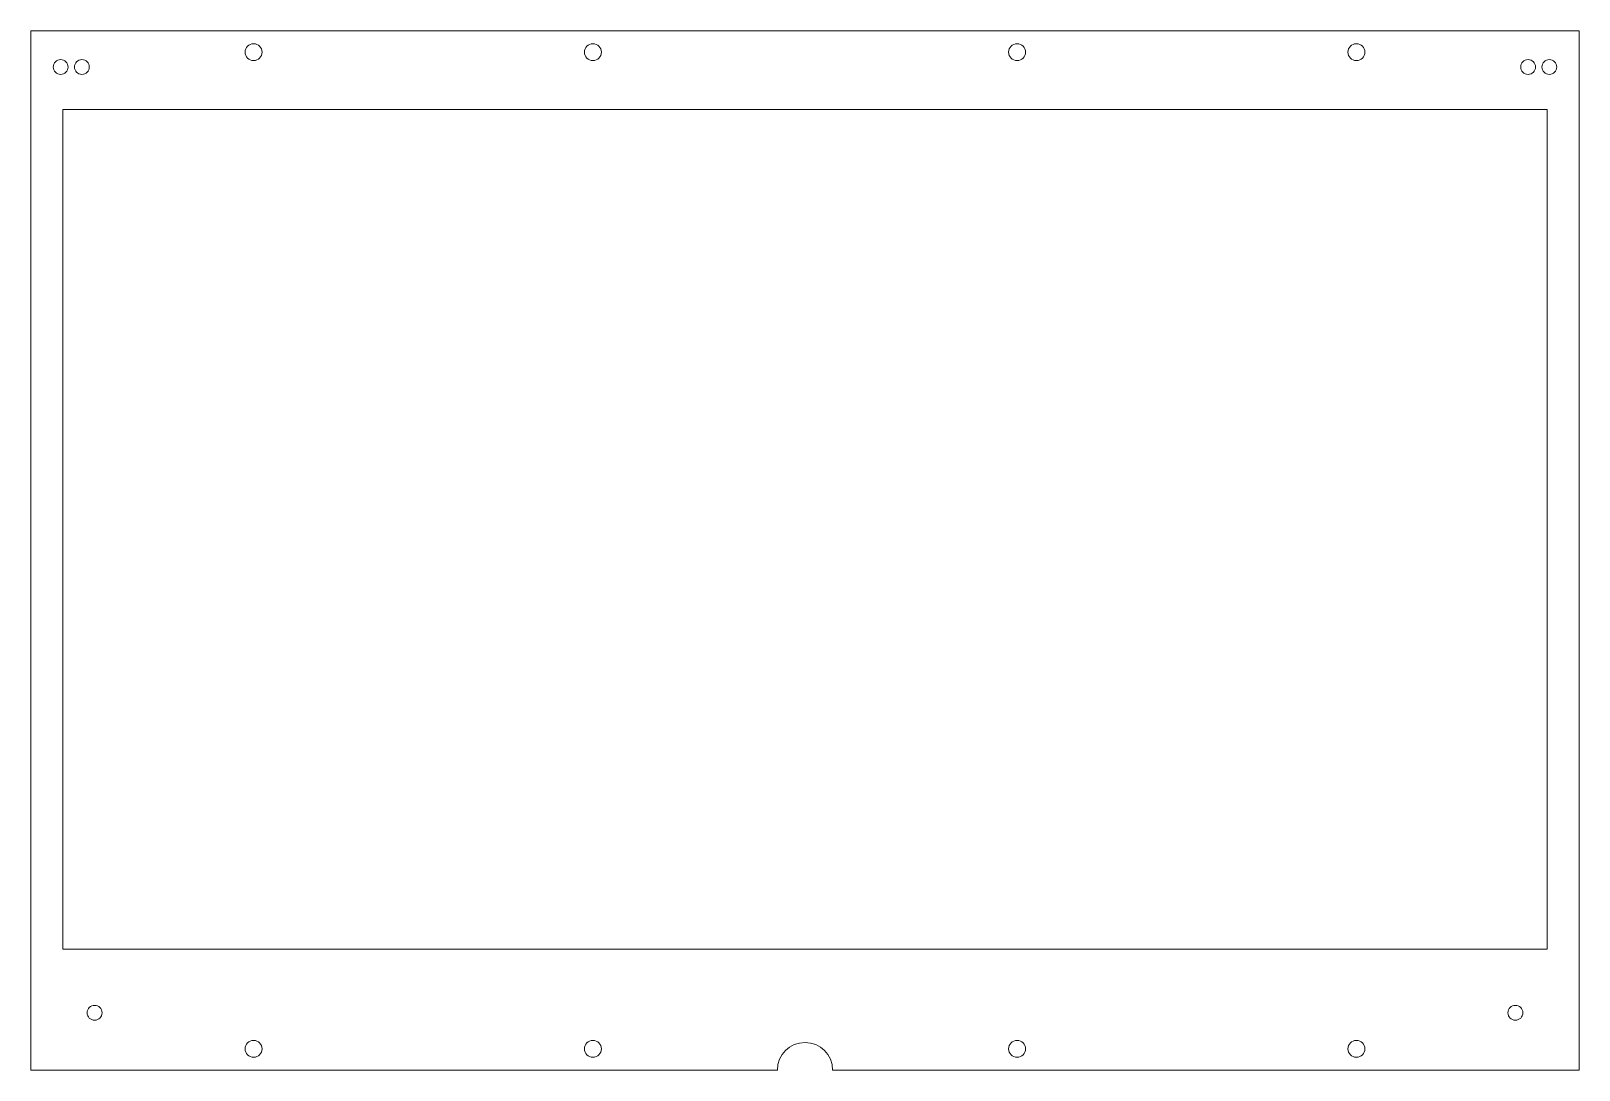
# Model space of a CAD drawing. Header units: millimetres. Extents: x -182 to 183, y -122 to 122.
import ezdxf

# ---------------------------------------------------------------- set-up
doc = ezdxf.new("R2010")
doc.units = ezdxf.units.MM
doc.layers.add('cut_display', color=1, linetype='CONTINUOUS', lineweight=0)
doc.layers.add('cut_outer', color=1, linetype='CONTINUOUS', lineweight=0)

msp = doc.modelspace()

# ---------------------------------------------------------------- linework, layer by layer
at = {"layer": 'cut_display'}
for p, q in [((-175, 104), (175, 104)), ((-175, -94), (-175, 104)), ((175, -94), (175, 104)), ((175, -94), (-175, -94))]:
    msp.add_line(p, q, dxfattribs=at)
for centre in [(-175.5, 114), (-170.5, 114), (170.5, 114), (175.5, 114), (-167.5, -109), (167.5, -109)]:
    msp.add_circle(centre, 1.75, dxfattribs=at)
at = {"layer": 'cut_outer'}
for p, q in [((-182.5, -122.5), (-182.5, 122.5)), ((-182.5, 122.5), (182.5, 122.5)), ((182.5, -122.5), (182.5, 122.5)), ((-6.5, -122.5), (-182.5, -122.5)), ((182.5, -122.5), (6.5, -122.5))]:
    msp.add_line(p, q, dxfattribs=at)
for centre in [(-130, 117.5), (-50, 117.5), (50, 117.5), (130, 117.5), (-130, -117.5), (-50, -117.5), (50, -117.5), (130, -117.5)]:
    msp.add_circle(centre, 2, dxfattribs=at)
msp.add_arc((0, -122.5), 6.5, 0, 180, dxfattribs=at)

doc.saveas('drawing.dxf')
